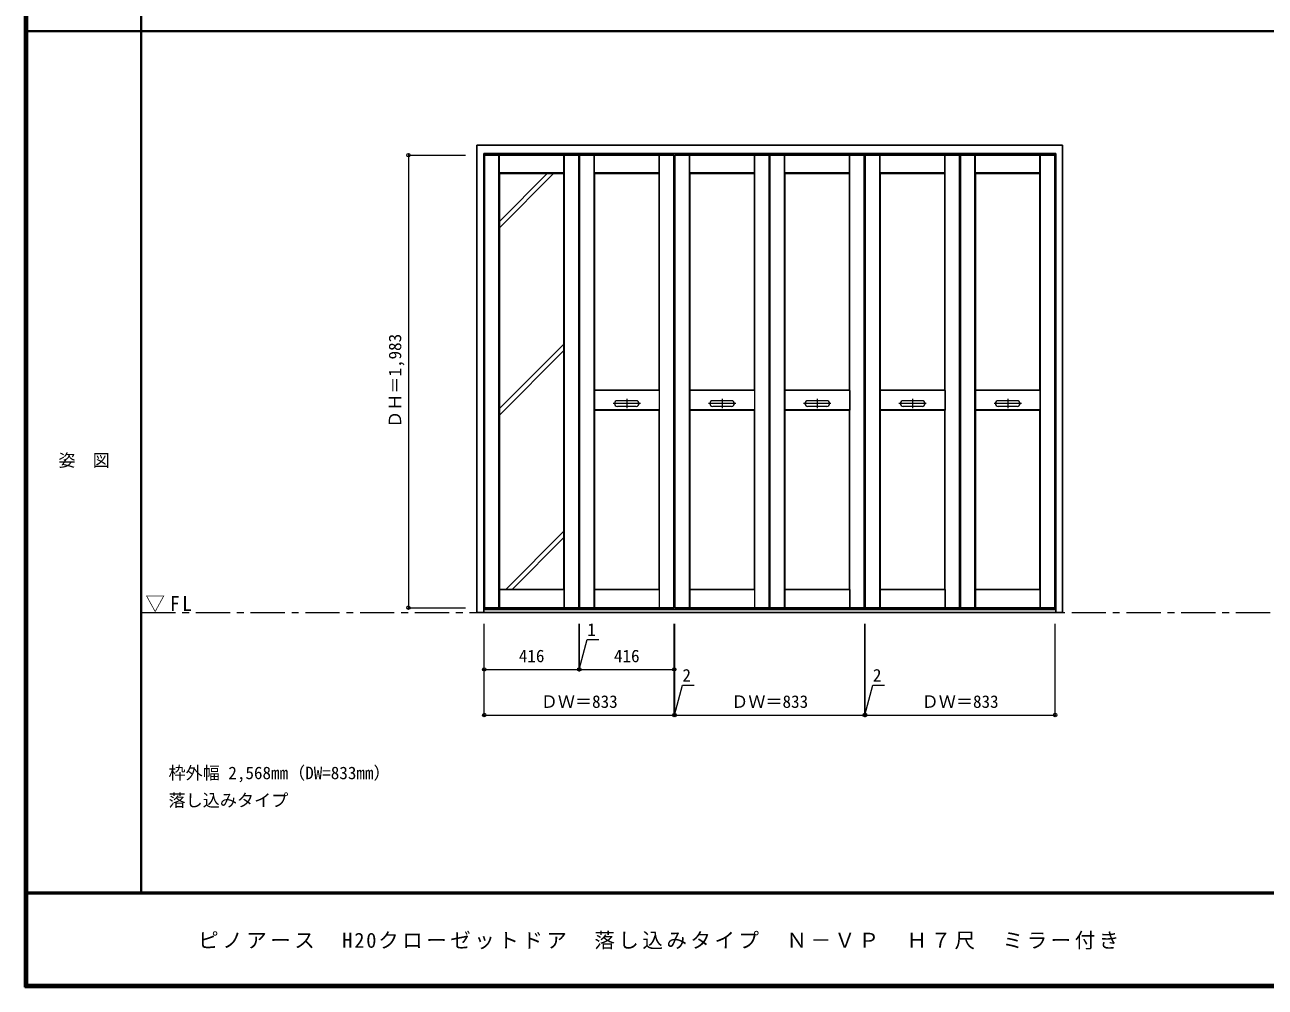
# Model space of a CAD drawing. Units: millimetres, scale not verified. Extents: x -6000 to 5700, y -4307 to 4260.
# Drawn here: x -6000 to -562, y -4205 to 12 of the extents above; entities that cross this region are included whole.
import ezdxf
from ezdxf.enums import TextEntityAlignment as Align

# ---------------------------------------------------------------- set-up
doc = ezdxf.new("R2010")
doc.units = ezdxf.units.MM
doc.header["$LTSCALE"] = 30
doc.header["$PDMODE"] = 32
doc.header["$PDSIZE"] = 15
doc.linetypes.add('CHAIN1', pattern=[8, 5, -1, 1, -1])
for name, color, linetype, lineweight in [('0-1_通り芯', 4, 'CHAIN1', 9), ('0-2_扉', 3, 'Continuous', 25), ('0-3_仕上げ', 7, 'Continuous', 18), ('0-4_枠', 3, 'Continuous', 25), ('0-B_寸法', 4, 'Continuous', 9), ('0-C_ハッチ', 4, 'Continuous', 9), ('F-1_枠', 6, 'Continuous', 40)]:
    doc.layers.add(name, color=color, linetype=linetype, lineweight=lineweight)
doc.layers.add('0-A_文字', color=7, linetype='Continuous')
doc.layers.add('F-A_文字', color=7, linetype='Continuous')
doc.styles.add('ＭＳ ゴシック', font='')
doc.styles.get('ＭＳ ゴシック').set_extended_font_data('MS Gothic')

msp = doc.modelspace()

# ---------------------------------------------------------------- linework, layer by layer
at = {"layer": '0-1_通り芯'}
for p, q in [((-3360.74, -1627.5), (-3360.74, -1667.5)), ((-2942.74, -1627.5), (-2942.74, -1667.5)), ((-2525.74, -1627.5), (-2525.74, -1667.5)), ((-2107.74, -1627.5), (-2107.74, -1667.5)), ((-1690.74, -1627.5), (-1690.74, -1667.5)), ((-3300.74, -1647.5), (-3420.74, -1647.5)), ((-2882.74, -1647.5), (-3002.74, -1647.5)), ((-2465.74, -1647.5), (-2585.74, -1647.5)), ((-2047.74, -1647.5), (-2167.74, -1647.5)), ((-1630.74, -1647.5), (-1750.74, -1647.5))]:
    msp.add_line(p, q, dxfattribs=at)
at = {"layer": '0-1_通り芯', "color": 7, "lineweight": 18}
msp.add_line((-5490, -2562.5), (5700, -2562.5), dxfattribs=at)
at = {"layer": '0-2_扉'}
for p, q in [((-3985.74, -559), (-3985.74, -2542)), ((-3569.74, -559), (-3985.74, -559)), ((-3569.74, -559), (-3569.74, -2542)), ((-3568.74, -559), (-3568.74, -2542)), ((-3568.74, -559), (-3152.74, -559)), ((-3152.74, -559), (-3152.74, -2542)), ((-3150.74, -559), (-3150.74, -2542)), ((-3150.74, -559), (-2734.74, -559)), ((-2734.74, -559), (-2734.74, -2542)), ((-2733.74, -559), (-2733.74, -2542)), ((-2733.74, -559), (-2317.74, -559)), ((-2317.74, -559), (-2317.74, -2542)), ((-2315.74, -559), (-2315.74, -2542)), ((-2315.74, -559), (-1899.74, -559)), ((-1899.74, -559), (-1899.74, -2542)), ((-1898.74, -559), (-1482.74, -559)), ((-1898.74, -559), (-1898.74, -2542)), ((-1482.74, -559), (-1482.74, -2542)), ((-3569.74, -2542), (-3985.74, -2542)), ((-3568.74, -2542), (-3152.74, -2542)), ((-3150.74, -2542), (-2734.74, -2542)), ((-2733.74, -2542), (-2317.74, -2542)), ((-2315.74, -2542), (-1899.74, -2542)), ((-1898.74, -2542), (-1482.74, -2542))]:
    msp.add_line(p, q, dxfattribs=at)
at = {"layer": '0-3_仕上げ'}
for p, q in [((-3983.74, -2542), (-3983.74, -559)), ((-3921.24, -2542), (-3921.24, -559)), ((-3920.24, -638), (-3920.24, -559)), ((-3919.24, -637), (-3919.24, -559)), ((-3636.24, -637), (-3636.24, -559)), ((-3635.24, -638), (-3635.24, -559)), ((-3634.24, -2542), (-3634.24, -559)), ((-3571.74, -2542), (-3571.74, -559)), ((-3566.74, -2542), (-3566.74, -559)), ((-3504.24, -2542), (-3504.24, -559)), ((-3503.24, -638), (-3503.24, -559)), ((-3502.24, -637), (-3502.24, -559)), ((-3219.24, -637), (-3219.24, -559)), ((-3218.24, -638), (-3218.24, -559)), ((-3217.24, -2542), (-3217.24, -559)), ((-3154.74, -2542), (-3154.74, -559)), ((-3148.74, -2542), (-3148.74, -559)), ((-3086.24, -2542), (-3086.24, -559)), ((-3085.24, -638), (-3085.24, -559)), ((-3084.24, -637), (-3084.24, -559)), ((-2801.24, -637), (-2801.24, -559)), ((-2800.24, -638), (-2800.24, -559)), ((-2799.24, -2542), (-2799.24, -559)), ((-2736.74, -2542), (-2736.74, -559)), ((-2731.74, -2542), (-2731.74, -559)), ((-2669.24, -2542), (-2669.24, -559)), ((-2668.24, -638), (-2668.24, -559)), ((-2667.24, -637), (-2667.24, -559)), ((-2384.24, -637), (-2384.24, -559)), ((-2383.24, -638), (-2383.24, -559)), ((-2382.24, -2542), (-2382.24, -559)), ((-2319.74, -2542), (-2319.74, -559)), ((-2313.74, -2542), (-2313.74, -559)), ((-2251.24, -2542), (-2251.24, -559)), ((-2250.24, -638), (-2250.24, -559)), ((-2249.24, -637), (-2249.24, -559)), ((-1966.24, -637), (-1966.24, -559)), ((-1965.24, -638), (-1965.24, -559)), ((-1964.24, -2542), (-1964.24, -559)), ((-1901.74, -2542), (-1901.74, -559)), ((-1896.74, -2542), (-1896.74, -559)), ((-1834.24, -2542), (-1834.24, -559)), ((-1833.24, -638), (-1833.24, -559)), ((-1832.24, -637), (-1832.24, -559)), ((-1549.24, -637), (-1549.24, -559)), ((-1548.24, -638), (-1548.24, -559)), ((-1547.24, -2542), (-1547.24, -559)), ((-1484.74, -2542), (-1484.74, -559)), ((-3919.24, -637), (-3920.24, -638)), ((-3919.24, -639), (-3920.24, -638)), ((-3636.24, -637), (-3919.24, -637)), ((-3636.24, -637), (-3635.24, -638)), ((-3636.24, -639), (-3635.24, -638)), ((-3502.24, -637), (-3503.24, -638)), ((-3502.24, -639), (-3503.24, -638)), ((-3219.24, -637), (-3502.24, -637)), ((-3219.24, -637), (-3218.24, -638)), ((-3219.24, -639), (-3218.24, -638)), ((-3084.24, -637), (-3085.24, -638)), ((-3084.24, -639), (-3085.24, -638)), ((-2801.24, -637), (-3084.24, -637)), ((-2801.24, -637), (-2800.24, -638)), ((-2801.24, -639), (-2800.24, -638)), ((-2667.24, -637), (-2668.24, -638)), ((-2667.24, -639), (-2668.24, -638)), ((-2384.24, -637), (-2667.24, -637)), ((-2384.24, -637), (-2383.24, -638)), ((-2384.24, -639), (-2383.24, -638)), ((-2249.24, -637), (-2250.24, -638)), ((-2249.24, -639), (-2250.24, -638)), ((-1966.24, -637), (-2249.24, -637)), ((-1966.24, -637), (-1965.24, -638)), ((-1966.24, -639), (-1965.24, -638)), ((-1832.24, -637), (-1833.24, -638)), ((-1832.24, -639), (-1833.24, -638)), ((-1549.24, -637), (-1832.24, -637)), ((-1549.24, -637), (-1548.24, -638)), ((-1549.24, -639), (-1548.24, -638)), ((-3502.24, -1589), (-3503.24, -1590)), ((-3503.24, -1590), (-3503.24, -1676)), ((-3502.24, -1591), (-3503.24, -1590)), ((-3502.24, -1591), (-3502.24, -1675)), ((-3219.24, -1591), (-3502.24, -1591)), ((-3219.24, -1589), (-3218.24, -1590)), ((-3219.24, -1591), (-3218.24, -1590)), ((-3219.24, -1591), (-3219.24, -1675)), ((-3218.24, -1590), (-3218.24, -1676)), ((-3084.24, -1589), (-3085.24, -1590)), ((-3085.24, -1590), (-3085.24, -1676)), ((-3084.24, -1591), (-3085.24, -1590)), ((-3084.24, -1591), (-3084.24, -1675)), ((-2801.24, -1591), (-3084.24, -1591)), ((-2801.24, -1589), (-2800.24, -1590)), ((-2801.24, -1591), (-2800.24, -1590)), ((-2801.24, -1591), (-2801.24, -1675)), ((-2800.24, -1590), (-2800.24, -1676)), ((-2667.24, -1589), (-2668.24, -1590)), ((-2668.24, -1590), (-2668.24, -1676)), ((-2667.24, -1591), (-2668.24, -1590)), ((-2667.24, -1591), (-2667.24, -1675)), ((-2384.24, -1591), (-2667.24, -1591)), ((-2384.24, -1589), (-2383.24, -1590)), ((-2384.24, -1591), (-2383.24, -1590)), ((-2384.24, -1591), (-2384.24, -1675)), ((-2383.24, -1590), (-2383.24, -1676)), ((-2249.24, -1589), (-2250.24, -1590)), ((-2250.24, -1590), (-2250.24, -1676)), ((-2249.24, -1591), (-2250.24, -1590)), ((-2249.24, -1591), (-2249.24, -1675)), ((-1966.24, -1591), (-2249.24, -1591)), ((-1966.24, -1589), (-1965.24, -1590)), ((-1966.24, -1591), (-1965.24, -1590)), ((-1966.24, -1591), (-1966.24, -1675)), ((-1965.24, -1590), (-1965.24, -1676)), ((-1832.24, -1589), (-1833.24, -1590)), ((-1833.24, -1590), (-1833.24, -1676)), ((-1832.24, -1591), (-1833.24, -1590)), ((-1832.24, -1591), (-1832.24, -1675)), ((-1549.24, -1591), (-1832.24, -1591)), ((-1549.24, -1589), (-1548.24, -1590)), ((-1549.24, -1591), (-1548.24, -1590)), ((-1549.24, -1591), (-1549.24, -1675)), ((-1548.24, -1590), (-1548.24, -1676)), ((-3502.24, -1675), (-3503.24, -1676)), ((-3502.24, -1677), (-3503.24, -1676)), ((-3219.24, -1675), (-3502.24, -1675)), ((-3319.24, -1635), (-3402.24, -1635)), ((-3319.24, -1660), (-3402.24, -1660)), ((-3219.24, -1675), (-3218.24, -1676)), ((-3219.24, -1677), (-3218.24, -1676)), ((-3084.24, -1675), (-3085.24, -1676)), ((-3084.24, -1677), (-3085.24, -1676)), ((-2801.24, -1675), (-3084.24, -1675)), ((-2901.24, -1635), (-2984.24, -1635)), ((-2901.24, -1660), (-2984.24, -1660)), ((-2801.24, -1675), (-2800.24, -1676)), ((-2801.24, -1677), (-2800.24, -1676)), ((-2667.24, -1675), (-2668.24, -1676)), ((-2667.24, -1677), (-2668.24, -1676)), ((-2384.24, -1675), (-2667.24, -1675)), ((-2484.24, -1635), (-2567.24, -1635)), ((-2484.24, -1660), (-2567.24, -1660)), ((-2384.24, -1675), (-2383.24, -1676)), ((-2384.24, -1677), (-2383.24, -1676)), ((-2249.24, -1675), (-2250.24, -1676)), ((-2249.24, -1677), (-2250.24, -1676)), ((-1966.24, -1675), (-2249.24, -1675)), ((-2066.24, -1635), (-2149.24, -1635)), ((-2066.24, -1660), (-2149.24, -1660)), ((-1966.24, -1675), (-1965.24, -1676)), ((-1966.24, -1677), (-1965.24, -1676)), ((-1832.24, -1675), (-1833.24, -1676)), ((-1832.24, -1677), (-1833.24, -1676)), ((-1549.24, -1675), (-1832.24, -1675)), ((-1649.24, -1635), (-1732.24, -1635)), ((-1649.24, -1660), (-1732.24, -1660)), ((-1549.24, -1675), (-1548.24, -1676)), ((-1549.24, -1677), (-1548.24, -1676)), ((-3919.24, -2462), (-3920.24, -2463)), ((-3919.24, -2464), (-3919.24, -2542)), ((-3636.24, -2464), (-3919.24, -2464)), ((-3636.24, -2462), (-3635.24, -2463)), ((-3636.24, -2464), (-3636.24, -2542)), ((-3502.24, -2462), (-3503.24, -2463)), ((-3502.24, -2464), (-3502.24, -2542)), ((-3219.24, -2464), (-3502.24, -2464)), ((-3219.24, -2462), (-3218.24, -2463)), ((-3219.24, -2464), (-3219.24, -2542)), ((-3084.24, -2462), (-3085.24, -2463)), ((-3084.24, -2464), (-3084.24, -2542)), ((-2801.24, -2464), (-3084.24, -2464)), ((-2801.24, -2462), (-2800.24, -2463)), ((-2801.24, -2464), (-2801.24, -2542)), ((-2667.24, -2462), (-2668.24, -2463)), ((-2667.24, -2464), (-2667.24, -2542)), ((-2384.24, -2464), (-2667.24, -2464)), ((-2384.24, -2462), (-2383.24, -2463)), ((-2384.24, -2464), (-2384.24, -2542)), ((-2249.24, -2462), (-2250.24, -2463)), ((-2249.24, -2464), (-2249.24, -2542)), ((-1966.24, -2464), (-2249.24, -2464)), ((-1966.24, -2462), (-1965.24, -2463)), ((-1966.24, -2464), (-1966.24, -2542)), ((-1832.24, -2462), (-1833.24, -2463)), ((-1832.24, -2464), (-1832.24, -2542)), ((-1549.24, -2464), (-1832.24, -2464)), ((-1549.24, -2462), (-1548.24, -2463)), ((-1549.24, -2464), (-1549.24, -2542))]:
    msp.add_line(p, q, dxfattribs=at)
at = {"layer": '0-3_仕上げ', "color": 3, "lineweight": 25}
for p, q in [((-3636.24, -639), (-3919.24, -639)), ((-3919.24, -2462), (-3919.24, -639)), ((-3636.24, -2462), (-3636.24, -639)), ((-3502.24, -1589), (-3502.24, -639)), ((-3219.24, -639), (-3502.24, -639)), ((-3219.24, -1589), (-3219.24, -639)), ((-3084.24, -1589), (-3084.24, -639)), ((-2801.24, -639), (-3084.24, -639)), ((-2801.24, -1589), (-2801.24, -639)), ((-2667.24, -1589), (-2667.24, -639)), ((-2384.24, -639), (-2667.24, -639)), ((-2384.24, -1589), (-2384.24, -639)), ((-2249.24, -1589), (-2249.24, -639)), ((-1966.24, -639), (-2249.24, -639)), ((-1966.24, -1589), (-1966.24, -639)), ((-1832.24, -1589), (-1832.24, -639)), ((-1549.24, -639), (-1832.24, -639)), ((-1549.24, -1589), (-1549.24, -639)), ((-3219.24, -1589), (-3502.24, -1589)), ((-2801.24, -1589), (-3084.24, -1589)), ((-2384.24, -1589), (-2667.24, -1589)), ((-1966.24, -1589), (-2249.24, -1589)), ((-1549.24, -1589), (-1832.24, -1589)), ((-3502.24, -2462), (-3502.24, -1677)), ((-3219.24, -1677), (-3502.24, -1677)), ((-3219.24, -2462), (-3219.24, -1677)), ((-3084.24, -2462), (-3084.24, -1677)), ((-2801.24, -1677), (-3084.24, -1677)), ((-2801.24, -2462), (-2801.24, -1677)), ((-2667.24, -2462), (-2667.24, -1677)), ((-2384.24, -1677), (-2667.24, -1677)), ((-2384.24, -2462), (-2384.24, -1677)), ((-2249.24, -2462), (-2249.24, -1677)), ((-1966.24, -1677), (-2249.24, -1677)), ((-1966.24, -2462), (-1966.24, -1677)), ((-1832.24, -2462), (-1832.24, -1677)), ((-1549.24, -1677), (-1832.24, -1677)), ((-1549.24, -2462), (-1549.24, -1677)), ((-3636.24, -2462), (-3919.24, -2462)), ((-3219.24, -2462), (-3502.24, -2462)), ((-2801.24, -2462), (-3084.24, -2462)), ((-2384.24, -2462), (-2667.24, -2462)), ((-1966.24, -2462), (-2249.24, -2462)), ((-1549.24, -2462), (-1832.24, -2462))]:
    msp.add_line(p, q, dxfattribs=at)
at = {"layer": '0-3_仕上げ'}
for points in [[(-3919.24, -2464), (-3920.24, -2463), (-3920.24, -2542)], [(-3636.24, -2464), (-3635.24, -2463), (-3635.24, -2542)], [(-3502.24, -2464), (-3503.24, -2463), (-3503.24, -2542)], [(-3219.24, -2464), (-3218.24, -2463), (-3218.24, -2542)], [(-3084.24, -2464), (-3085.24, -2463), (-3085.24, -2542)], [(-2801.24, -2464), (-2800.24, -2463), (-2800.24, -2542)], [(-2667.24, -2464), (-2668.24, -2463), (-2668.24, -2542)], [(-2384.24, -2464), (-2383.24, -2463), (-2383.24, -2542)], [(-2249.24, -2464), (-2250.24, -2463), (-2250.24, -2542)], [(-1966.24, -2464), (-1965.24, -2463), (-1965.24, -2542)], [(-1832.24, -2464), (-1833.24, -2463), (-1833.24, -2542)], [(-1549.24, -2464), (-1548.24, -2463), (-1548.24, -2542)]]:
    msp.add_lwpolyline(points, dxfattribs=at)
for centre, start, end in [((-3402.24, -1647.5), 90, 180), ((-3402.24, -1647.5), 180, 270), ((-3319.24, -1647.5), 0, 90), ((-3319.24, -1647.5), 270, 0), ((-2984.24, -1647.5), 90, 180), ((-2984.24, -1647.5), 180, 270), ((-2901.24, -1647.5), 0, 90), ((-2901.24, -1647.5), 270, 0), ((-2567.24, -1647.5), 90, 180), ((-2567.24, -1647.5), 180, 270), ((-2484.24, -1647.5), 0, 90), ((-2484.24, -1647.5), 270, 0), ((-2149.24, -1647.5), 90, 180), ((-2149.24, -1647.5), 180, 270), ((-2066.24, -1647.5), 0, 90), ((-2066.24, -1647.5), 270, 0), ((-1732.24, -1647.5), 90, 180), ((-1732.24, -1647.5), 180, 270), ((-1649.24, -1647.5), 0, 90), ((-1649.24, -1647.5), 270, 0)]:
    msp.add_arc(centre, 12.5, start, end, dxfattribs=at)
at = {"layer": '0-4_枠'}
for p, q in [((-4018.24, -515.5), (-1450.24, -515.5)), ((-4018.24, -2562.5), (-4018.24, -515.5)), ((-1450.24, -2562.5), (-1450.24, -515.5)), ((-3988.24, -551.5), (-1480.24, -551.5)), ((-3988.24, -2562.5), (-3988.24, -551.5)), ((-1480.24, -2562.5), (-1480.24, -551.5)), ((-3988.24, -2550.5), (-1480.24, -2550.5)), ((-4018.24, -2562.5), (-1450.24, -2562.5))]:
    msp.add_line(p, q, dxfattribs=at)
at = {"layer": '0-B_寸法'}
for p, q in [((-4318.24, -559), (-4068.24, -559)), ((-4318.24, -559), (-4318.24, -2542)), ((-4318.24, -2542), (-4068.24, -2542)), ((-3985.74, -3012.5), (-3985.74, -2612.5)), ((-3569.74, -2812.5), (-3569.74, -2612.5)), ((-3568.74, -2812.5), (-3568.74, -2612.5)), ((-3152.74, -3012.5), (-3152.74, -2612.5)), ((-3150.74, -3012.5), (-3150.74, -2612.5)), ((-2317.74, -3012.5), (-2317.74, -2612.5)), ((-2315.74, -3012.5), (-2315.74, -2612.5)), ((-1482.74, -3012.5), (-1482.74, -2612.5)), ((-3569.24, -2812.5), (-3534.29, -2682.07)), ((-3534.29, -2682.07), (-3483.5, -2682.07)), ((-3985.74, -2812.5), (-3569.74, -2812.5)), ((-3569.74, -2812.5), (-3568.74, -2812.5)), ((-3568.74, -2812.5), (-3152.74, -2812.5)), ((-3151.74, -3012.5), (-3116.79, -2882.07)), ((-3116.79, -2882.07), (-3066, -2882.07)), ((-2316.74, -3012.5), (-2281.79, -2882.07)), ((-2281.79, -2882.07), (-2231, -2882.07)), ((-3985.74, -3012.5), (-3152.74, -3012.5)), ((-3152.74, -3012.5), (-3150.74, -3012.5)), ((-3150.74, -3012.5), (-2317.74, -3012.5)), ((-2317.74, -3012.5), (-2315.74, -3012.5)), ((-2315.74, -3012.5), (-1482.74, -3012.5))]:
    msp.add_line(p, q, dxfattribs=at)
at = {"layer": '0-B_寸法', "color": 7}
for p in [(-4318.24, -559), (-4318.24, -2542), (-3985.74, -2812.5), (-3569.74, -2812.5), (-3568.74, -2812.5), (-3152.74, -2812.5), (-3985.74, -3012.5), (-3152.74, -3012.5), (-3150.74, -3012.5), (-2317.74, -3012.5), (-2315.74, -3012.5), (-1482.74, -3012.5)]:
    msp.add_point(p, dxfattribs=at)
at = {"layer": '0-C_ハッチ'}
for p, q in [((-3919.24, -849.48), (-3708.26, -638.5)), ((-3919.24, -877.76), (-3679.98, -638.5)), ((-3636.24, -1386.72), (-3919.24, -1669.72)), ((-3919.24, -1698), (-3636.24, -1415)), ((-3891.77, -2462.5), (-3636.24, -2206.96)), ((-3863.49, -2462.5), (-3636.24, -2235.25))]:
    msp.add_line(p, q, dxfattribs=at)
at = {"layer": 'F-1_枠'}
for p, q in [((-6000, 4175), (-6000, -4205)), ((-5995, 4175), (-5995, -4205)), ((-5990, 4175), (-5990, -4205)), ((-5490, 4175), (-5490, -3790)), ((-6000, -15.5), (5700, -15.5)), ((5700, -3790), (-6000, -3790)), ((5700, -3795), (-6000, -3795)), ((5700, -4195), (-6000, -4195)), ((5700, -4200), (-6000, -4200)), ((5700, -4205), (-6000, -4205))]:
    msp.add_line(p, q, dxfattribs=at)

# ---------------------------------------------------------------- texts
at = {"layer": '0-A_文字', "style": 'ＭＳ ゴシック'}
for s, p in [('枠外幅 2,568mm（DW=833mm）', (-5370, -3310)), ('落し込みタイプ', (-5370, -3430))]:
    msp.add_text(s, height=54.99, dxfattribs=at).set_placement(p, align=Align.BOTTOM_LEFT)
at = {"layer": '0-A_文字', "insert": (-5471.25, -2562.5), "char_height": 65.98, "attachment_point": 7, "style": 'ＭＳ ゴシック'}
msp.add_mtext('\\T1.26;\\W0.95;▽FL', dxfattribs=at)
at = {"layer": '0-B_寸法', "color": 7, "style": 'ＭＳ ゴシック'}
msp.add_text('ＤＨ＝1,983', height=54.99, rotation=90, dxfattribs=at).set_placement((-4333.24, -1754.25), align=Align.BOTTOM_LEFT)
for s, p in [('1', (-3534.29, -2682.07)), ('416', (-3833.99, -2797.5)), ('416', (-3416.99, -2797.5)), ('2', (-3116.79, -2882.07)), ('2', (-2281.79, -2882.07)), ('ＤＷ＝833', (-3737.99, -2997.5)), ('ＤＷ＝833', (-2902.99, -2997.5)), ('ＤＷ＝833', (-2067.99, -2997.5))]:
    msp.add_text(s, height=54.99, dxfattribs=at).set_placement(p, align=Align.BOTTOM_LEFT)
at = {"layer": 'F-A_文字', "style": 'ＭＳ ゴシック'}
msp.add_text('姿\u3000図', height=54.99, dxfattribs=at).set_placement((-5852.5, -1940.25), align=Align.BOTTOM_LEFT)
at = {"layer": 'F-A_文字', "insert": (-5240, -4040), "char_height": 65.98, "attachment_point": 7, "style": 'ＭＳ ゴシック'}
msp.add_mtext('\\T1.17;ピノアース\u3000H20クローゼットドア\u3000落し込みタイプ\u3000Ｎ－ＶＰ\u3000Ｈ７尺\u3000ミラー付き', dxfattribs=at)

doc.saveas('drawing.dxf')
